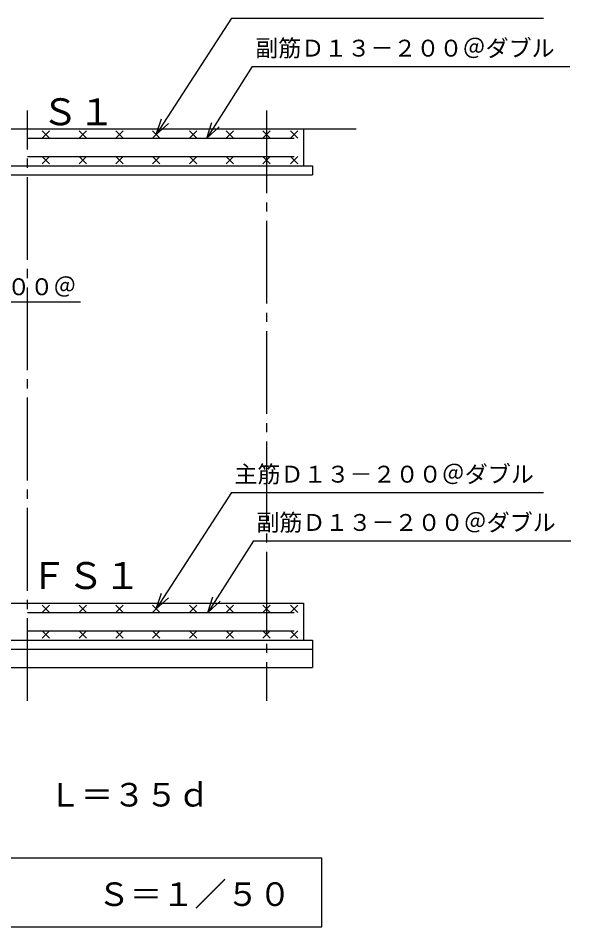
# Model space of a CAD drawing. Units: millimetres, scale not verified. Extents: x -14850 to 14850, y -10500 to 10500.
# Drawn here: x 816 to 3820, y -2020 to 2923 of the extents above; entities that cross this region are included whole.
import ezdxf
from ezdxf.enums import TextEntityAlignment as Align

# ---------------------------------------------------------------- set-up
doc = ezdxf.new("R2010")
doc.units = ezdxf.units.MM
doc.header["$LTSCALE"] = 50
doc.linetypes.add('CHAIN2', pattern=[12, 9, -1, 1, -1])
doc.layers.add('0-0_躯体', color=5, linetype='Continuous', lineweight=25)
doc.layers.add('0-4_文字', color=5, linetype='Continuous', lineweight=25)
doc.styles.add('ＭＳ ゴシック', font='')
doc.styles.get('ＭＳ ゴシック').set_extended_font_data('MS Gothic')

msp = doc.modelspace()

# ---------------------------------------------------------------- linework, layer by layer
at = {"layer": '0-0_躯体', "color": 2}
for p, q in [((1975.68, 2923.11), (1567.05, 2290.38)), ((1975.68, 2923.11), (3672, 2923.11)), ((2088.84, 2660.49), (1842.17, 2270.38)), ((2088.84, 2660.49), (3814.44, 2660.49)), ((1567.05, 2290.38), (1594.64, 2376.05)), ((1567.05, 2290.38), (1633.78, 2350.77)), ((1842.17, 2270.38), (1868.94, 2356.31)), ((1842.17, 2270.38), (1908.31, 2331.41)), ((-1860.26, 2320.38), (2653.94, 2320.38)), ((2367.04, 2320.38), (2367.04, 2120.38)), ((-307.96, 2070.38), (2417.04, 2070.38)), ((1975.68, 343.11), (1567.05, -289.62)), ((1975.68, 343.11), (3672, 343.11)), ((2094.9, 80.49), (1848.22, -309.62)), ((2094.9, 80.49), (3820.49, 80.49)), ((1567.05, -289.62), (1594.64, -203.95)), ((1567.05, -289.62), (1633.78, -229.23)), ((1848.22, -309.62), (1874.99, -223.69)), ((-307.96, -259.62), (2367.04, -259.62)), ((1848.22, -309.62), (1914.37, -248.59)), ((2367.04, -259.62), (2367.04, -459.62)), ((-682.96, -459.62), (2417.04, -459.62)), ((2417.04, -459.62), (2417.04, -609.62)), ((-682.96, -509.62), (2417.04, -509.62)), ((-682.96, -609.62), (2417.04, -609.62))]:
    msp.add_line(p, q, dxfattribs=at)
at = {"layer": '0-0_躯体', "color": 2, "linetype": 'CHAIN2'}
for p, q in [((867.04, -791.02), (867.04, 2420.68)), ((2167.04, 2420.68), (2167.04, -791.02))]:
    msp.add_line(p, q, dxfattribs=at)
at = {"layer": '0-0_躯体', "color": 3}
for p, q in [((987.04, 2310.38), (947.05, 2270.38)), ((947.05, 2310.38), (987.04, 2270.38)), ((1187.04, 2310.38), (1147.05, 2270.38)), ((1147.05, 2310.38), (1187.04, 2270.38)), ((1387.04, 2310.38), (1347.05, 2270.38)), ((1347.05, 2310.38), (1387.04, 2270.38)), ((1587.05, 2310.38), (1547.05, 2270.38)), ((1547.05, 2310.38), (1587.05, 2270.38)), ((1787.04, 2310.38), (1747.05, 2270.38)), ((1747.05, 2310.38), (1787.04, 2270.38)), ((1987.04, 2310.38), (1947.05, 2270.38)), ((1947.05, 2310.38), (1987.04, 2270.38)), ((2187.04, 2310.38), (2147.05, 2270.38)), ((2147.05, 2310.38), (2187.04, 2270.38)), ((2337.04, 2310.38), (2297.05, 2270.38)), ((2297.05, 2310.38), (2337.04, 2270.38)), ((867.04, 2270.38), (2317.05, 2270.38)), ((867.04, 2170.38), (2317.05, 2170.38)), ((987.04, 2170.38), (947.05, 2130.38)), ((947.05, 2170.38), (987.04, 2130.38)), ((1187.04, 2170.38), (1147.05, 2130.38)), ((1147.05, 2170.38), (1187.04, 2130.38)), ((1387.04, 2170.38), (1347.05, 2130.38)), ((1347.05, 2170.38), (1387.04, 2130.38)), ((1587.05, 2170.38), (1547.05, 2130.38)), ((1547.05, 2170.38), (1587.05, 2130.38)), ((1787.04, 2170.38), (1747.05, 2130.38)), ((1747.05, 2170.38), (1787.04, 2130.38)), ((1987.04, 2170.38), (1947.05, 2130.38)), ((1947.05, 2170.38), (1987.04, 2130.38)), ((2187.04, 2170.38), (2147.05, 2130.38)), ((2147.05, 2170.38), (2187.04, 2130.38)), ((2337.04, 2170.38), (2297.05, 2130.38)), ((2297.05, 2170.38), (2337.04, 2130.38)), ((947.05, -269.62), (987.04, -309.62)), ((987.04, -269.62), (947.05, -309.62)), ((1147.05, -269.62), (1187.04, -309.62)), ((1187.04, -269.62), (1147.05, -309.62)), ((1347.05, -269.62), (1387.04, -309.62)), ((1387.04, -269.62), (1347.05, -309.62)), ((1547.05, -269.62), (1587.05, -309.62)), ((1587.05, -269.62), (1547.05, -309.62)), ((1747.05, -269.62), (1787.04, -309.62)), ((1787.04, -269.62), (1747.05, -309.62)), ((1947.05, -269.62), (1987.04, -309.62)), ((1987.04, -269.62), (1947.05, -309.62)), ((2147.05, -269.62), (2187.04, -309.62)), ((2187.04, -269.62), (2147.05, -309.62)), ((2337.04, -269.62), (2297.05, -309.62)), ((2297.05, -269.62), (2337.04, -309.62)), ((867.04, -309.62), (2317.05, -309.62)), ((867.04, -409.62), (2317.05, -409.62)), ((947.05, -409.62), (987.04, -449.62)), ((987.04, -409.62), (947.05, -449.62)), ((1147.05, -409.62), (1187.04, -449.62)), ((1187.04, -409.62), (1147.05, -449.62)), ((1347.05, -409.62), (1387.04, -449.62)), ((1387.04, -409.62), (1347.05, -449.62)), ((1547.05, -409.62), (1587.05, -449.62)), ((1587.05, -409.62), (1547.05, -449.62)), ((1747.05, -409.62), (1787.04, -449.62)), ((1787.04, -409.62), (1747.05, -449.62)), ((1947.05, -409.62), (1987.04, -449.62)), ((1987.04, -409.62), (1947.05, -449.62)), ((2147.05, -409.62), (2187.04, -449.62)), ((2187.04, -409.62), (2147.05, -449.62)), ((2337.04, -409.62), (2297.05, -449.62)), ((2297.05, -409.62), (2337.04, -449.62)), ((-732.96, -1644.58), (2467.05, -1644.58)), ((2467.05, -2019.58), (2467.05, -1644.58)), ((-732.96, -2019.58), (2467.05, -2019.58))]:
    msp.add_line(p, q, dxfattribs=at)
at = {"layer": '0-0_躯体', "color": 2}
msp.add_lwpolyline([(-307.96, 2120.38), (2417.04, 2120.38), (2417.04, 2070.38)], dxfattribs=at)
at = {"layer": '0-4_文字', "color": 2}
msp.add_line((-269.39, 1380.39), (1155.7, 1380.39), dxfattribs=at)

# ---------------------------------------------------------------- texts
at = {"layer": '0-0_躯体', "color": 4, "style": 'ＭＳ ゴシック'}
for s, height, p in [('副筋Ｄ１３－２００＠ダブル', 91.79, (2104.92, 2686.54)), ('Ｓ１', 146.6, (943.61, 2296.77)), ('主筋Ｄ１３－２００＠ダブル', 91.79, (1991.75, 369.16)), ('副筋Ｄ１３－２００＠ダブル', 91.79, (2110.97, 106.54)), ('ＦＳ１', 146.6, (882.7, -226.11)), ('Ｌ＝３５ｄ', 128.4, (982.71, -1403.65)), ('Ｓ＝１／５０', 128.4, (1248.83, -1944.66))]:
    msp.add_text(s, height=height, dxfattribs=at).set_placement(p, align=Align.BOTTOM_LEFT)
at = {"layer": '0-4_文字', "color": 4, "style": 'ＭＳ ゴシック'}
msp.add_text('帯筋\u3000Ｄ１０－１００＠', height=91.79, dxfattribs=at).set_placement((-244.92, 1388.64), align=Align.BOTTOM_LEFT)

doc.saveas('drawing.dxf')
